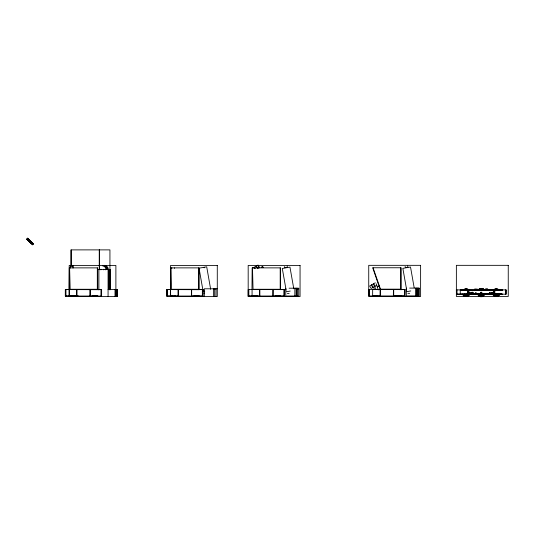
<?xml version="1.0" encoding="UTF-8"?>
<svg xmlns="http://www.w3.org/2000/svg" width="535" height="535" viewBox="0 0 535 535"><rect width="100%" height="100%" fill="white"/><g stroke="black" fill="none" stroke-linecap="round" stroke-linejoin="round"><path stroke-width="0.8" d="M65.952 296.069L65.952 289.596M69.242 296.062L69.196 289.696M76.652 296.069L76.652 289.602M76.98 289.602L76.933 296.069M89.987 289.609L89.94 296.076L101.617 296.082L101.617 289.609M90.268 296.076L90.268 289.609M100.968 296.082L100.968 289.609M167.02 296.069L167.02 289.596M167.341 296.069L167.341 289.596M170.638 296.062L170.585 289.696M178.041 296.069L178.048 289.602M178.369 289.602L178.369 296.069L166.693 296.069L166.693 289.596L199.107 289.682M191.43 296.076L191.43 289.609M191.657 296.076L191.664 289.609M202.357 296.082L202.364 289.609M202.671 296.082L202.685 289.609M203.012 289.609L202.992 296.082L199.107 296.082M259.856 289.602L259.856 296.076L248.18 296.069L248.18 289.596L284.5 289.609L280.594 289.609M248.507 296.069L248.507 289.596M248.828 296.069L248.828 289.596M252.072 296.069L252.072 289.596M259.528 296.076L259.535 289.602M273.144 296.082L273.151 289.609M283.844 296.082L283.851 289.609M272.917 289.609L272.823 296.082L284.493 296.082L284.5 289.609M380.412 289.488L380.412 295.962L368.749 295.955L368.735 289.482L405.055 289.502L405.035 295.975L393.365 295.969L393.426 289.495M369.384 295.955L369.384 289.488M372.681 289.495L372.627 295.955L401.083 295.955L401.15 295.614M380.084 295.962L380.091 289.488M393.7 295.969L393.707 289.495M404.4 295.975L404.406 289.502M404.728 293.548L404.728 289.502M457.01 294.183L457.01 289.89L456.362 289.89L456.449 294.183L468.038 294.183L468.038 289.89L460.254 289.89L460.254 294.183M462.36 289.863L462.36 290.024M467.71 294.183L467.71 289.89A3.21 3.21 0 0 0 464.527 289.97M474.913 289.067L474.759 290.044L474.859 289.054L477.187 289.067L477.354 290.044L477.294 289.221M478.611 290.11L479.34 288.833L483.072 288.826L483.633 290.151L485.419 290.211M487.666 290.024L487.505 289.054M498.694 290.197L501.997 290.184L460.428 290.197C465.851 290.485 460.789 288.606 460.254 290.318M477.314 294.003L456.455 294.183M502.171 294.029L460.421 294.17M69.102 289.596L69.282 267.875L97.644 267.875L97.711 289.696M170.498 289.596L170.672 267.875L199.04 267.875L199.107 289.696M251.978 289.596L252.159 267.875L280.527 267.875L280.594 289.696M465.938 295.788L465.965 294.598M466.092 295.795L466.119 294.604M481.012 296.002L481.059 294.217M481.172 296.009L481.212 294.23M496.059 295.788L496.085 294.598M496.212 295.795L496.246 294.604M460.963 289.863L460.983 290.037M461.23 289.863L461.21 290.184M462.494 290.037L462.307 290.024M463.832 290.184L460.421 290.318M467.744 290.024L466.125 289.629L464.594 290.084M468.767 290.037L478.651 290.197L479.36 288.826L483.072 288.826L483.74 290.217L487.666 289.87M468.914 292.886L468.76 293.1M470.098 292.739L469.65 292.739M471.502 292.739L471.054 292.739M472.372 290.719L472.017 290.719L472.351 290.485M472.372 293.314L472.017 293.314L472.351 293.08M473.167 292.739L472.719 292.739M475.903 292.839L475.595 292.785M476.665 293.16L476.364 293.347L476.698 293.207M479.006 290.264L479.24 289.943L479.42 290.324M489.766 292.739L489.318 292.739M490.468 293.314L490.107 293.314L490.441 293.08M492.829 292.739L492.354 292.953L492.648 292.585M373.43 295.828L372.888 295.875M400.929 295.835L400.22 295.587M469.202 293.427L469.282 292.632M493.33 291.99L493.37 293.581M97.016 295.614L96.795 296.062M469.69 292.665L469.877 293.046L470.058 292.665M471.094 292.665L471.281 293.046L471.462 292.665M472.017 290.719L472.385 290.545M472.017 293.314L472.385 293.14M472.759 292.665L472.94 293.046L473.127 292.665M489.358 292.665L489.538 293.046L489.726 292.665M490.107 293.314L490.475 293.14M491.605 293.347L491.812 293.1M493.698 293.093L493.357 293.14L493.658 292.999M261.087 267.513L262.384 266.57L263.681 267.513M261.408 267.513L262.384 266.804L263.354 267.513M483.633 290.151L483.085 288.846L479.24 288.907M478.517 294.551C478.063 295.119 482.998 297.4 483.8 294.544M97.711 289.682L65.317 289.596L65.303 296.069L97.698 296.015L97.39 295.614M170.585 295.735L171.2 295.608M166.739 296.069L199.094 296.015L198.779 295.614M372.627 295.628L372.728 295.969M400.127 295.614L400.233 295.955M479.019 290.09L479.46 290.09M482.71 289.281L483.172 289.388M461.05 290.197L461.09 290.184M468.941 294.103C467.971 296.203 464.714 296.323 463.577 294.317M481.587 293.013L480.998 293.24M481.594 293.18L481.594 292.692M468.754 294.257C467.704 296.27 464.494 296.276 463.437 294.263M498.881 294.257C497.831 296.27 494.614 296.276 493.558 294.263M494.594 291.856L494.467 292.137A1.946 1.946 0 0 0 494.427 293.14M479.714 289.348L479.253 289.402M484.422 294.691L484.931 293.842L484.389 294.725M494.093 290.585L493.591 291.314L494.634 291.883M498.988 294.25C497.924 296.263 494.714 296.256 493.665 294.243M479.333 289.388L479.434 289.315M480.871 292.759L481.42 292.618M248.22 296.069L280.594 295.975M97.477 295.962L96.955 295.969M171.374 295.982L170.846 295.989M198.873 295.962L198.124 295.681L198.191 296.062M252.861 295.982L252.333 295.989M280.36 295.962L279.665 295.695M482.824 289.194L483.092 289.402M26.844 239.138L27.753 238.215M26.984 239.279L27.86 238.316M27.051 239.346L27.967 238.429M27.231 239.526L28.148 238.61M27.706 240.001L28.629 239.085M27.8 240.095L28.716 239.172M27.96 240.255L28.877 239.339M28.034 240.329L28.95 239.406M28.194 240.489L29.111 239.573M28.275 240.563L29.191 239.647M28.475 240.77L29.412 239.867M28.622 240.917L29.545 240.001M28.709 241.004L29.626 240.081M28.81 241.104L29.726 240.188M28.863 241.151L29.766 240.222M29.204 241.499L30.12 240.583M29.305 241.599L30.221 240.676M29.378 241.673L30.294 240.757M29.552 241.847L30.488 240.951M29.612 241.9L30.555 241.017M29.739 242.034L30.655 241.111M29.866 242.161L30.796 241.252M30.201 242.495L31.117 241.573M30.482 242.77L31.398 241.853M30.609 242.903L31.538 242.001M31.859 242.315L30.936 243.231L31.899 242.355M31.15 243.445L32.067 242.529M31.237 243.532L32.153 242.616M31.297 243.592L32.227 242.683M31.471 243.766L32.394 242.85M31.511 243.806L32.428 242.883M32 244.288L32.929 243.385M32.22 244.515L33.197 243.659M32.307 244.602L33.23 243.692M32.401 244.696L33.297 243.759M32.461 244.756L33.364 243.826M70.165 296.062L70.172 295.695L69.45 295.989M171.554 296.062L171.28 295.628M252.152 295.695L252.179 296.082M279.651 295.681L279.678 296.062M280.541 296.049L280.594 295.721M485.238 289.054C484.509 291.18 485.7 287.455 487.566 289.067M493.537 292.879L493.41 293.1M480.925 292.685L481.339 292.585M481.493 293.167L480.925 293.18M481.42 293.354L481.734 292.919L481.299 292.464M472.385 290.686L472.004 290.686M472.385 293.28L472.004 293.28M475.903 292.953L475.568 292.953M490.475 293.28L490.1 293.28M467.804 291.635L468.78 291.04M467.851 291.796L468.867 291.174M478.584 294.457L479.601 293.835M478.671 294.591L479.821 294.243A1.946 1.946 0 0 0 482.898 293.956M252.487 268.316L258.084 265.079L259.535 267.594L258.579 268.149M375.296 282.781L369.692 286.018L371.143 288.532L376.747 285.295M467.71 291.749L468.754 291.187M468.827 291.328L467.951 292.15A1.946 1.946 0 0 1 467.991 293.153M479.641 290.291L481.092 289.856M494.721 290.084L496.172 289.642L497.797 290.003M481.895 294.043L481.36 294.203L481.406 295.989M377.249 286.854L379.429 286.098M252.995 296.082L252.767 295.628M373.544 295.969L373.37 295.628M400.233 289.468L400.127 289.81M492.34 292.478L492.628 292.398M204.738 291.154L203.139 291.435L199.04 268.169L206.704 266.818L210.663 289.281M286.399 291.736L290.231 291.06M406.954 291.622L410.786 290.946M465.376 289.729L466.968 289.769M481.172 294.865L481.681 294.818M506.043 289.89L506.056 294.183L494.387 294.183L494.387 289.89L506.036 289.89L506.043 294.183L505.408 294.183L505.735 289.89M460.388 289.883L462.835 290.024M483.56 294.752L478.13 294.778L477.508 293.842L478.103 294.752L484.289 294.765M70.439 266.497L73.034 266.497M97.537 269.566L110.304 269.573L110.304 289.442M409.629 288.091L419.3 288.091L419.3 295.875L406.326 295.875L406.326 288.091M289.074 288.204L298.744 288.204L298.744 295.989L285.77 295.989L285.77 288.204M217.284 288.793L204.31 288.793L204.31 296.577M416.992 288.739L419.3 288.739M296.437 288.853L298.744 288.853M108.07 289.442L117.6 289.442L117.6 296.577L69.196 296.571L69.196 265.44L115.888 265.44L115.888 296.571L115.874 289.442M202.966 289.609L199.107 289.609M380.271 289.575L373.597 289.495M405.008 289.502L401.096 289.482L401.083 267.761L372.714 267.761L380.171 289.482M101.617 289.609L65.344 289.596M203.012 289.609L166.739 289.596M380.271 289.629L373.651 289.482M466.894 289.89L456.562 289.89M474.692 289.87L477.347 290.037M487.927 290.044L493.705 290.05M502.171 289.89L460.461 290.024M502.004 290.331L501.99 290.057C496.44 290.612 501.863 288.686 502.164 290.331M465.417 290.037L467.075 290.191M487.9 290.211L493.691 290.204M203.795 293.147L204.517 293.147M407.884 293.334L409.696 293.334M287.328 293.441L289.141 293.441M485.098 293.996L495.537 293.989M497.142 293.989L501.957 293.989M494.387 294.183L502.171 294.183M405.008 295.975L401.15 295.969M78.719 296.076L65.397 296.069M191.323 296.082L203.006 296.082M479.347 288.84L483.085 288.846M280.594 296.082L284.473 296.082M499.57 289.876L502.158 290.044M480.738 294.832L481.246 294.879M496.246 289.629L497.048 289.716M481.253 289.85L482.717 290.217M401.049 289.468L401.15 289.81M480.597 294.043L481.206 294.21L481.253 295.995M493.671 291.174L494.714 291.736M482.864 293.889L483.894 294.551M494.567 291.809L493.638 291.053L494.5 291.816A1.946 1.946 0 0 0 494.273 292.792M33.458 243.92L27.666 238.128L26.75 239.045L32.541 244.836M467.898 291.769L467.924 291.802A1.946 1.946 0 0 1 468.145 292.779M373.617 283.751L375.068 286.265M373.336 283.911L374.788 286.426M374.146 285.971L375.804 288.833M373.363 287.201L374.681 289.482M371.651 284.887L373.102 287.402M371.37 285.048L372.821 287.562M257.79 265.246L258.88 267.132M256.405 266.049L257.857 268.563M256.125 266.209L257.215 268.095M254.439 267.186L255.168 268.436M254.158 267.346L254.887 268.603M478.29 293.795C478.899 296.337 482.844 296.771 483.894 294.39M373.042 267.761L380.499 289.161L400.755 289.161L400.755 267.761M376.185 283.797L378.319 289.916M414.197 287.863L410.519 267.005L402.848 268.356L406.674 290.017M407.703 265.995L407.911 267.186L405.356 267.634L405.149 266.443M293.782 288.78L289.963 267.112L282.293 268.463L286.118 290.13M287.148 266.102L287.355 267.293L284.801 267.747L284.593 266.557M204.149 267.266L204.25 267.828M493.136 292.645L493.223 293.441M496.44 293.989L496.487 295.775M496.286 294.003L496.333 295.781M466.319 293.989L466.366 295.775M466.159 294.003L466.206 295.781M252.487 267.875L253.042 289.268L280.2 289.268L280.2 267.875M170.999 267.875L171.554 289.268L198.712 289.268L198.712 267.875M69.603 267.875L70.165 289.268L97.323 289.268L97.323 267.875M494.38 290.605L494.393 292.752M494.708 289.89L494.708 294.183M487.726 289.234L487.726 290.044M418.082 288.091L418.082 295.875M418.002 288.091L418.002 295.875M416.992 288.091L416.992 295.875M416.705 288.091L416.705 295.875M415.407 288.091L415.407 295.875M297.527 288.204L297.527 295.989M296.437 288.204L296.437 295.989M296.149 288.204L296.149 295.989M295.373 288.204L295.373 288.853M294.852 288.204L294.852 295.989M216.066 288.793L215.986 296.577M214.97 288.793L214.97 289.442M214.689 288.793L214.689 296.577M213.913 288.793L213.913 289.442M213.391 288.793L213.391 296.577M174.43 267.875L174.43 268.349M171.835 267.875L171.835 268.349M117.138 289.442L117.138 296.577M116.73 289.442L116.73 296.577M115.413 289.442L115.413 296.571M115.005 289.442L115.005 296.571M110.023 269.573L110.023 289.442M109.936 289.91L109.936 249.885L71.021 249.885L71.021 265.728M109.795 269.573L109.795 289.442M108.578 269.566L108.578 289.442M108.07 269.566L108.07 296.571M105.248 269.265L105.248 269.867M103.522 269.265L103.522 269.861M100.928 269.265L100.928 269.861M99.39 249.885L99.39 269.747M99.263 249.885L99.263 269.673M98.888 269.566L98.888 290.024M73.034 265.44L73.034 268.122M71.155 249.885L71.155 265.554M70.439 265.44L70.439 268.122M484.877 294.317A3.892 3.892 0 0 1 477.615 294.317M478.798 289.896A3.892 3.892 0 0 1 483.693 289.896M484.068 294.457A3.21 3.21 0 0 1 478.17 293.829M479.574 290.184A3.21 3.21 0 0 1 482.784 290.104M497.65 294.136A1.946 1.946 0 0 1 496.761 294.604L496.253 294.651A1.946 1.946 0 0 1 494.902 294.029M499.957 294.103A3.892 3.892 0 0 1 492.768 294.29M492.481 293.314A3.892 3.892 0 0 1 492.454 292.297M493.183 290.418A3.892 3.892 0 0 1 499.356 290.264M499.148 294.243A3.21 3.21 0 0 1 493.591 294.384M493.25 293.615A3.21 3.21 0 0 1 493.116 292.792M494.654 289.97A3.21 3.21 0 0 1 497.858 289.89M494.775 292.551A0.729 0.729 0 0 1 493.678 291.923A0.729 0.729 0 0 1 494.775 291.287A0.729 0.729 0 0 0 493.658 291.923A0.729 0.729 0 0 0 494.748 292.558A0.729 0.729 0 0 1 493.691 291.909A0.729 0.729 0 0 1 494.788 291.274M468.379 291.274A0.729 0.729 0 0 1 468.011 292.638M467.53 294.136A1.946 1.946 0 0 1 466.634 294.604L466.132 294.651A1.946 1.946 0 0 1 464.775 294.029M469.837 294.103A3.892 3.892 0 0 1 462.648 294.29M463.056 290.418A3.892 3.892 0 0 1 469.228 290.264M469.021 294.243A3.21 3.21 0 0 1 463.464 294.384M469.416 292.625A3.21 3.21 0 0 1 469.322 293.461M467.978 291.194A0.729 0.729 0 0 1 468.707 291.923A0.729 0.729 0 0 1 467.978 292.652M467.523 294.043A1.946 1.946 0 0 1 466.166 294.665L465.664 294.618A1.946 1.946 0 0 1 464.775 294.15M469.65 294.303A3.892 3.892 0 0 1 462.461 294.123M463.069 290.278A3.892 3.892 0 0 1 468.54 289.696M468.834 294.397A3.21 3.21 0 0 1 467.63 295.541M466.848 295.842A3.21 3.21 0 0 1 463.771 294.932M465.343 289.602A3.21 3.21 0 0 1 467.002 289.642M497.644 294.043A1.946 1.946 0 0 1 496.293 294.665L495.784 294.618A1.946 1.946 0 0 1 494.895 294.15M499.777 294.303A3.892 3.892 0 0 1 492.588 294.123M493.19 290.278A3.892 3.892 0 0 1 498.667 289.696M498.954 294.397A3.21 3.21 0 0 1 495.31 295.801M494.541 295.46A3.21 3.21 0 0 1 493.892 294.932M493.096 293.474A3.21 3.21 0 0 1 493.009 292.638M496.299 289.515A3.21 3.21 0 0 1 497.129 289.642M377.71 295.44A2.595 2.595 0 0 1 373.544 295.44M377.188 295.454A2.207 2.207 0 0 1 374.072 295.454M400.233 295.44A2.595 2.595 0 0 1 396.074 295.44M399.712 295.454A2.207 2.207 0 0 1 396.595 295.454M257.154 295.547A2.595 2.595 0 0 1 252.988 295.547M256.633 295.561A2.207 2.207 0 0 1 253.516 295.561M279.678 295.547A2.595 2.595 0 0 1 275.518 295.547M279.156 295.561A2.207 2.207 0 0 1 276.04 295.561M175.667 295.547A2.595 2.595 0 0 1 171.501 295.547M175.146 295.561A2.207 2.207 0 0 1 172.029 295.561M198.197 295.547A2.595 2.595 0 0 1 194.031 295.547M197.669 295.561A2.207 2.207 0 0 1 194.553 295.561M108.344 269.573A4.28 4.28 0 0 0 104.579 265.327L104.499 265.969A3.631 3.631 0 0 1 107.695 269.573M76.023 295.554A2.595 2.595 0 0 1 72.325 296.042M75.495 295.567A2.207 2.207 0 0 1 73.369 296.136M98.072 296.042A2.595 2.595 0 0 1 94.855 296.042M97.564 295.915A2.207 2.207 0 0 1 95.892 296.136M106.619 269.566A4.28 4.28 0 0 0 102.854 265.32L102.773 265.962A3.631 3.631 0 0 1 105.97 269.566M74.278 295.547A2.595 2.595 0 0 1 70.112 295.547M73.75 295.561A2.207 2.207 0 0 1 70.633 295.561M96.802 295.547A2.595 2.595 0 0 1 92.635 295.547M96.28 295.561A2.207 2.207 0 0 1 93.157 295.561M490.475 290.545L490.08 290.712L490.455 290.545M491.397 292.732L490.963 292.939L491.397 292.732M420.617 265.333L368.735 265.333L368.735 296.464L420.617 296.464L420.617 265.333M508.25 265.333L456.368 265.333L456.368 296.464L508.25 296.464L508.25 265.333M217.284 265.44L170.585 265.44L170.585 296.571L217.284 296.577L217.284 265.44M300.061 265.44L248.18 265.44L248.18 296.571L300.061 296.571L300.061 265.44M494.521 293.822L467.958 293.822L494.521 293.855M480.878 293.541A0.729 0.729 0 0 0 481.968 292.912A0.729 0.729 0 0 0 480.878 292.277A0.729 0.729 0 0 0 480.878 293.541"/></g></svg>
